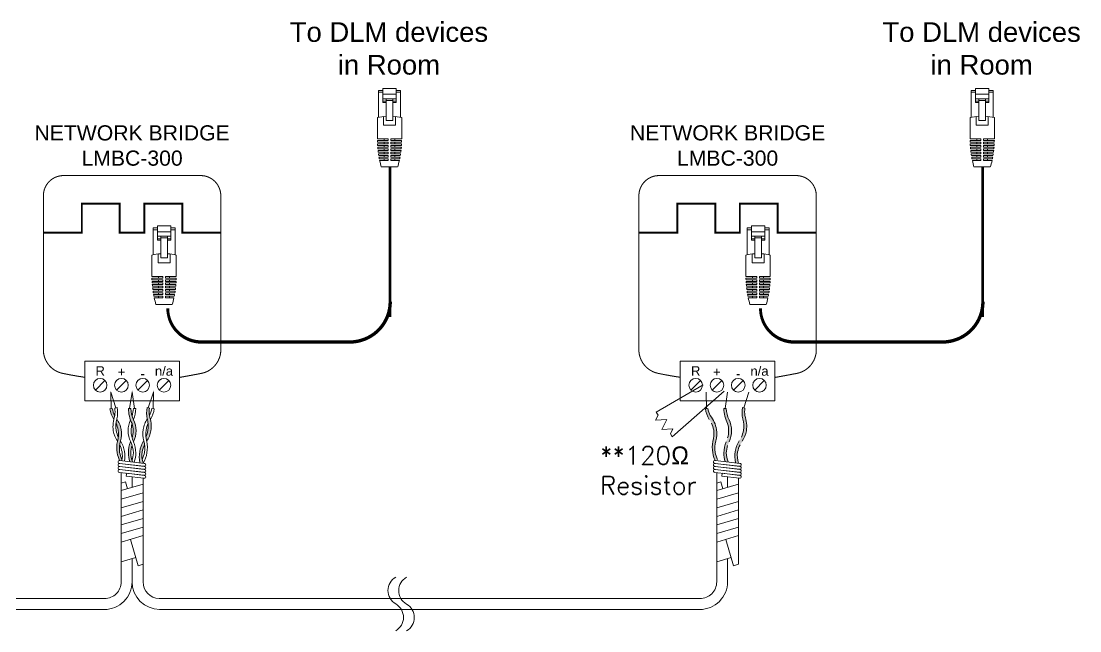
# Model space of a CAD drawing. Header units: inches. Extents: x -60 to 2005, y -577 to 104.
# Drawn here: x 1570.07 to 1584.81, y 48.66 to 57.16 of the extents above; entities that cross this region are included whole.
import ezdxf
from ezdxf.enums import TextEntityAlignment as Align

# ---------------------------------------------------------------- set-up
doc = ezdxf.new("R2010")
doc.units = ezdxf.units.IN
doc.header["$MEASUREMENT"] = 0
doc.layers.get('0').update_dxf_attribs({"lineweight": 5})
for name, color, linetype, lineweight in [('WS', 3, 'Continuous', 5), ('WS_DETAIL', 7, 'Continuous', 5), ('WS_LowVoltage', 6, 'Continuous', 5)]:
    doc.layers.add(name, color=color, linetype=linetype, lineweight=lineweight)
doc.styles.add('ARIAL', font='arial.ttf')

# ---------------------------------------------------------------- blocks, each defined once
blk = doc.blocks.new('LMBC-300')
for p, q in [((-5.441804670540195, -23.34626507107686), (-4.014241820418807, -21.91870222095548)), ((-2.286154039317063, -23.34626507107686), (-0.8585911891956757, -21.91870222095548)), ((0.869496591906068, -23.34626507107686), (2.297059442027455, -21.91870222095548)), ((4.025147223129155, -23.34626507107686), (5.452710073250543, -21.91870222095548))]:
    blk.add_line(p, q)
blk.add_lwpolyline([(-7.012182767361174, -19.0830582706808), (7.023088170071558, -19.0830582706808), (7.023088170071558, -24.94497117264706), (-7.012182767361174, -24.94497117264706)], close=True)
for centre in [(-4.728023245479482, -22.63248364601619), (-1.572372614256352, -22.63248364601619), (1.58327801696678, -22.63248364601619), (4.738928648189868, -22.63248364601619)]:
    blk.add_circle(centre, 1.009439371890818)
at = {"layer": 'WS_DETAIL', "linetype": 'Continuous'}
for points, const_width in [([(0.005452701355210365, 8.487853388231976), (-10.1755036080588, 8.487853388231976, 0.414213562373095), (-13.15250083133648, 5.510856164954291), (-13.15250083133648, -17.61008111877814, 0.3299559090485597), (-10.37569965186718, -20.85873059809533, 0.01578816091769732), (-7.012182767361174, -21.45944105646987, 0.02314275551599724)], 0.1543675703108998), ([(0.005452701355224576, 8.487853388231976), (10.18640901076923, 8.487853388231976, -0.414213562373095), (13.16340623404692, 5.510856164954291), (13.16340623404692, -17.61008111877814, -0.3299559090485597), (10.38660505457761, -20.85873059809533, -0.00309082327425322), (7.023088170071558, -21.48299629802463, -0.02314275551599734)], 0.1543675703108999)]:
    blk.add_lwpolyline(points, format="xyb", dxfattribs=dict(at, const_width=const_width))
at = {"layer": 'WS_DETAIL', "const_width": 0.2835103138874536}
blk.add_lwpolyline([(-13.15250083133648, 3.907985046680551e-14), (-7.447004222338545, -7.460698725481052e-14), (-7.447004222338545, 4.304228702038628), (-1.822486295127201, 4.304228702038628), (-1.822486295127201, -1.77635683940025e-14), (1.822486295127149, 3.907985046680551e-14), (1.822486295127149, 4.304228702038628), (7.447004222338496, 4.304228702038628), (7.447004222338496, -1.77635683940025e-14), (13.1634062340469, -1.77635683940025e-14)], dxfattribs=at)
at = {"insert": (0.005452701355210365, 15.95343288972303), "char_height": 2.2491, "width": 28.83122210504775, "attachment_point": 2, "style": 'ARIAL'}
blk.add_mtext('NETWORK BRIDGE\\PLMBC-300', dxfattribs=at)
at = {"layer": 'WS_DETAIL', "style": 'ARIAL'}
for s, p in [('R', (-4.728023245479501, -20.50179237657888)), ('+', (-1.572372614256369, -20.66700011811405)), ('n/a', (4.738928648189849, -20.50179237657888)), ('-', (1.583278016966762, -20.91237581008488))]:
    blk.add_text(s, height=1.385175861430111, dxfattribs=at).set_placement(p, align=Align.MIDDLE)
blk = doc.blocks.new('A$C756910A1')
at = {"layer": 'WS_DETAIL'}
for p, q in [((0.1502355164945186, 6.597127019628033), (0.1502355164945186, 10.17284573411285)), ((0.1502355164945186, 10.17284573411285), (0.725468666911155, 10.17284573411285)), ((0.725468666911155, 9.924815362676668), (0.1502355164945186, 9.924815362676668)), ((0.725468666911155, 10.42537585766053), (0.725468666911155, 8.556956961277706)), ((0.725468666911155, 10.42537585766053), (2.506894660563006, 10.42537585766053)), ((2.506894660563006, 10.42537585766053), (2.506894660563177, 8.556956961277706)), ((3.082127810979699, 10.17284573411285), (2.506894660563063, 10.17284573411285)), ((3.082127810979699, 9.924815362676668), (2.506894660563063, 9.924815362676668)), ((3.082127810979927, 6.597127019628033), (3.082127810979699, 10.17284573411285)), ((2.506894660563063, 9.659063592378288), (0.7254686669112118, 9.659063592378288)), ((2.50689466056312, 9.057957948058288), (0.7254686669112118, 9.057957948058288)), ((0.7254686669112118, 8.735258730937062), (1.168555581693539, 8.735258730937062)), ((0.725468666911155, 8.556956961277706), (1.168555581693596, 8.556956961277706)), ((1.168555581693596, 6.169918262987323), (1.168555581693539, 9.057957948058288)), ((1.168555581693596, 8.848221287137449), (2.063807745780679, 8.848221287137449)), ((2.063807745780906, 6.169918262987323), (2.063807745780679, 9.057957948058288)), ((2.063807745780679, 8.735258730937062), (2.50689466056312, 8.735258730937062)), ((2.506894660563177, 8.556956961277706), (2.063807745780736, 8.556956961277706)), ((-6.402811436601041e-08, 6.564808555890693), (-6.402811436601041e-08, 3.726134365787232)), ((0.8080907998544546, 6.700560145413647), (0.8080907998544546, 5.545980966034392)), ((1.168555581693539, 6.169918262987323), (2.063807745780906, 6.169918262987323)), ((2.42427252761965, 6.700560145413647), (2.424272527619593, 5.545980966034392)), ((3.232363391502219, 6.564808555890693), (3.232363391502219, 3.726134365787232)), ((0.8080907998544546, 5.545980966034392), (2.424272527619593, 5.545980966034392)), ((-6.402811436601041e-08, 3.726134365787232), (1.427763863659294, 3.726134365787232)), ((0.001803363048139772, 3.50558276794095), (1.427763863659294, 3.50558276794095)), ((0.007215091914673621, 3.285031170094669), (1.427763863659294, 3.285031170094669)), ((0.01623947130153169, 3.064479572248388), (1.427763863659294, 3.064479572248388)), ((0.02888376853442765, 2.843927974402106), (1.427763863659294, 2.843927974402106)), ((0.8902139495456538, 3.726134365787232), (0.8902139495456538, 3.50558276794095)), ((0.8902139495456538, 3.285031170094669), (0.8902139495456538, 3.064479572248388)), ((0.8902139495456538, 2.843927974402106), (0.8902139495456538, 2.623376376555825)), ((1.427763863659294, 3.50558276794095), (1.427763863659237, 3.726134365787232)), ((1.427763863659294, 3.064479572248388), (1.427763863659294, 3.285031170094669)), ((1.427763863659294, 2.623376376555825), (1.427763863659294, 2.843927974402106)), ((1.804599463815038, 3.726134365787232), (3.232363391502219, 3.726134365787232)), ((1.804599463814753, 3.50558276794095), (1.804599463814753, 3.726134365787232)), ((1.804599463814981, 3.50558276794095), (3.230559964426021, 3.50558276794095)), ((1.804599463814981, 3.285031170094669), (3.225148235559374, 3.285031170094669)), ((1.804599463814753, 3.064479572248388), (1.804599463814753, 3.285031170094669)), ((1.804599463814981, 3.064479572248388), (3.216123856172572, 3.064479572248388)), ((1.804599463814981, 2.843927974402106), (3.203479558939677, 2.843927974402106)), ((1.804599463814753, 2.623376376555825), (1.804599463814753, 2.843927974402106)), ((2.34214937792845, 3.726134365787232), (2.34214937792845, 3.50558276794095)), ((2.34214937792845, 3.285031170094669), (2.34214937792845, 3.064479572248388)), ((2.34214937792845, 2.843927974402106), (2.34214937792845, 2.623376376555825)), ((0.04515819889135742, 2.623376376555825), (1.427763863659294, 2.623376376555825)), ((0.06507596708863161, 2.402824778709544), (1.427763863659294, 2.402824778709544)), ((0.08865332129224157, 2.182273180863262), (1.427763863659294, 2.182273180863433)), ((0.1159096201752448, 1.961721583016981), (1.427763863659294, 1.961721583017152)), ((0.1468674136732773, 1.74116998517087), (1.427763863659294, 1.74116998517087)), ((0.1815525382387762, 1.520618387324589), (1.427763863659294, 1.520618387324589)), ((0.8902139495457106, 2.402824778709544), (0.8902139495457106, 2.182273180863262)), ((0.8902139495457106, 1.961721583017152), (0.8902139495457106, 1.74116998517087)), ((0.8902139495457106, 1.520618387324589), (0.8902139495457106, 1.300066789478308)), ((1.427763863659294, 2.182273180863262), (1.427763863659294, 2.402824778709544)), ((1.427763863659237, 1.74116998517087), (1.427763863659294, 1.961721583017152)), ((1.427763863659294, 1.300066789478308), (1.427763863659237, 1.520618387324589)), ((1.804599463814924, 2.623376376555825), (3.187205128582747, 2.623376376555825)), ((1.804599463814867, 2.402824778709544), (3.167287360385473, 2.402824778709544)), ((1.804599463814753, 2.182273180863262), (1.804599463814753, 2.402824778709544)), ((1.804599463814867, 2.182273180863433), (3.143710006181806, 2.182273180863433)), ((1.804599463814867, 1.961721583017152), (3.116453707298803, 1.961721583017152)), ((1.804599463814753, 1.74116998517087), (1.804599463814753, 1.961721583017152)), ((1.80459946381481, 1.74116998517087), (3.085495913800827, 1.74116998517087)), ((1.80459946381481, 1.520618387324589), (3.050810789235328, 1.520618387324589)), ((1.804599463814753, 1.300066789478308), (1.804599463814753, 1.520618387324589)), ((2.34214937792845, 2.402824778709544), (2.34214937792845, 2.182273180863433)), ((2.34214937792845, 1.961721583017152), (2.34214937792845, 1.74116998517087)), ((2.34214937792845, 1.520618387324589), (2.342149377928394, 1.300066789478308)), ((0.2199942275513251, 1.300066789478308), (1.427763863659237, 1.300066789478308)), ((0.2622252398203102, 1.079515191632026), (1.427763863659294, 1.079515191632026)), ((0.3082820030148525, 0.8589635937857452), (1.427763863659294, 0.8589635937857452)), ((0.8902139495457106, 1.079515191632026), (0.8902139495457106, 0.8589635937857452)), ((1.427763863659294, 0.8589635937857452), (1.427763863659294, 1.079515191632026)), ((1.804599463814753, 1.300066789478308), (3.012369099922722, 1.300066789478308)), ((1.804599463814753, 1.079515191632026), (2.970138087653794, 1.079515191632026)), ((1.804599463814753, 0.8589635937857452), (1.804599463814753, 1.079515191632026)), ((1.804599463814753, 0.8589635937857452), (2.924081324459308, 0.8589635937857452)), ((2.34214937792845, 1.079515191632026), (2.342149377928394, 0.8589635937857452)), ((2.691792117421215, -1.891327769953932e-07), (0.524929496546207, -1.891327769953932e-07))]:
    blk.add_line(p, q, dxfattribs=at)
for centre, radius, start, end in [((1.61618166373708, -0.5828206012761257), 7.328072457716479, 93.50202068223433, 102.7411415662108), ((1.61618166373708, -0.5828206012761257), 7.328072457716479, 77.25885843378917, 86.49797931776406), ((13.48717119514313, 3.726134365787232), 13.48717125917128, 180.9369821694481, 181.8742150375743), ((13.48717119514313, 3.726134365787232), 13.48717125917128, 182.8119499073921, 183.7504392946456), ((-10.25480786766903, 3.726134365787232), 13.48717125917128, 356.2495607053528, 357.1880500926079), ((-10.25480786766903, 3.726134365787232), 13.48717125917128, 358.1257849624257, 359.0630178305502), ((13.48717119514313, 3.726134365787232), 13.48717125917128, 184.6899375443662, 185.6307014597895), ((13.48717119514313, 3.726134365787232), 13.48717125917128, 186.5729909480418, 187.5170696871769), ((13.48717119514313, 3.726134365787232), 13.48717125917128, 188.4632058194769, 189.4116726762505), ((-10.25480786766903, 3.726134365787232), 13.48717125917128, 350.5883273237479, 351.5367941805232), ((-10.25480786766903, 3.726134365787232), 13.48717125917128, 352.4829303128231, 353.4270090519582), ((-10.25480786766903, 3.726134365787232), 13.48717125917128, 354.3692985402105, 355.3100624556338), ((13.48717119514313, 3.726134365787232), 13.48717125917128, 190.3627495398733, 191.316722449262), ((13.48717119514313, 3.726134365787232), 13.48717125917128, 192.2738850556991, 196.037861357714), ((-10.25480786766903, 3.726134365787232), 13.48717125917128, 343.9621386422843, 347.7261149443008), ((-10.25480786766903, 3.726134365787232), 13.48717125917128, 348.683277550738, 349.6372504601267)]:
    blk.add_arc(centre, radius, start, end, dxfattribs=at)
blk = doc.blocks.new('A$C043B1A8A')
at = {"layer": 'WS_DETAIL'}
for p, q in [((0.1226484107611068, 0.177529320218909), (0.2473265716947601, 0.1319285155044518)), ((0.1226484107611068, 0.177529320218909), (0.1454960359122044, 0.04675446319601662)), ((0.2681444020887866, 0.2242838015813788), (0.2359027591192167, 0.197315944015898)), ((0.2359027591192167, 0.197315944015898), (0.2473265716947601, 0.1319285155044518)), ((4.458453162214937e-08, -1.816643901975112e-08), (0.03224168755409451, 0.02696783939902403)), ((0.02081787497854748, 0.09235526791047022), (0.1454960359122044, 0.04675446319601662)), ((0.03224168755409451, 0.02696783939902403), (0.02081787497854748, 0.09235526791047022))]:
    blk.add_line(p, q, dxfattribs=at)

msp = doc.modelspace()

# ---------------------------------------------------------------- hatches: boundary and pattern name
at = {"layer": 'WS_DETAIL'}
h = msp.add_hatch(color=256, dxfattribs=at)
h.paths.add_polyline_path([(1571.752133285284, 51.15623741516248, 0.1206055747640039), (1571.766462340353, 50.9988387839235), (1571.722978034612, 51.004100098062, 0.0008002133858251983), (1571.722655474479, 51.005214564418, -0.09474649691597763), (1571.718926347811, 51.16177071347181, -0.09474649691598583), (1571.773218613282, 51.30865871196835, 0.002013710130229451), (1571.774890044424, 51.31105254828657, 0.002013710130230078), (1571.77569494451, 51.30824607893317, -0.03493843387434526), (1571.786837321538, 51.25684828535935, 0.07097321835170756)])
h.paths.add_polyline_path([(1571.83415897551, 51.45634481062604, 0.1095463462446783), (1571.82519662083, 51.61303358702094, 0.001993342258613019), (1571.824399748754, 51.6158116378287, -0.09474649691598114), (1571.820670622086, 51.77236778688251), (1571.853877559559, 51.76683448857312, 0.07097321835173916), (1571.854082579136, 51.66040669473571, -0.1138984644524081), (1571.874984182919, 51.44954207395875, -0.1095257340793441), (1571.815715251834, 51.30424981161963, -0.04068475077842066), (1571.804364811503, 51.36203586620917, 0.06853558686225864)])
h.paths.add_polyline_path([(1571.591371263259, 51.29561552880443, 0.002013710130245552), (1571.592626500525, 51.29825153217837, 0.002013710130232767), (1571.593881737791, 51.29561552880443, -0.03493843387434263), (1571.613320550311, 51.24674817448789, 0.07097321835175494), (1571.595625361843, 51.14180153262058, 0.08537272357000193), (1571.620459236385, 51.01650419635416), (1571.579714039716, 51.02143409636432, -0.07335019469959114), (1571.561960571832, 51.14180153262058, -0.09474649691597366)])
h.paths.add_polyline_path([(1571.627208455697, 51.45130948219764, 0.06853558686202993), (1571.613320550311, 51.54923289762934, -0.1124683699391492), (1571.561960571832, 51.7608174317746), (1571.595625361843, 51.7608174317746, 0.1080279309100332), (1571.634014600097, 51.60436743221686, -0.1095257340793147), (1571.66859655527, 51.45130948219764, -0.1095257340793453), (1571.634014600097, 51.29825153217837, -0.04068475077843094), (1571.613320550311, 51.35338606676595, 0.06853558686202776)])
h.paths.add_polyline_path([(1571.439598759507, 51.15042049152186, 0.06985018340257636), (1571.473537610533, 51.05130993938349, -0.01275160803130392), (1571.470282050972, 51.03467464510425), (1571.444044463359, 51.03784922012193, 0.05875657055876367), (1571.439211358716, 51.03844885770843, -0.06709021212230834), (1571.406391822034, 51.14488719321236, -0.09474649691600887), (1571.410120948702, 51.30144334226623, 0.1115640500045959), (1571.419880175457, 51.46091016946946, 0.06853558686187991), (1571.39008601145, 51.5552191138857, -0.0406847507784331), (1571.401436451782, 51.61300516847524, -0.1095257340793608), (1571.460705382867, 51.46771290613611, -0.1115640500044528), (1571.450946156112, 51.30824607893317, 0.1061749334755847)])
h.paths.add_polyline_path([(1571.304647547759, 51.75548426662306), (1571.337854485232, 51.7610175649325, 0.07097321835175929), (1571.372558521486, 51.66040669473563, 0.02811235965333236), (1571.358468600893, 51.60937903541389, -0.09419374565097273)])
h = msp.add_hatch(color=256, dxfattribs=at)
edge = h.paths.add_edge_path()
edge.add_arc((1580.371496009467, 51.1068083652282), 0.3323819451892061, 171.4477308861707, 198.9556320627995)
edge.add_line((1580.057139003818, 50.9988387839235), (1580.013654698077, 51.004100098062))
edge.add_arc((1579.665315774988, 50.90388423366917), 0.3624682397322684, 16.05033809968747, 16.23373345941289)
edge.add_arc((1580.420851471157, 51.0932440566643), 0.4169186952478743, 170.5396776864125, 192.1893473306569, ccw=False)
edge.add_arc((1580.420851471157, 51.09324405666447), 0.4169186952477581, 148.8900080421856, 170.5396776864331, ccw=False)
edge.add_arc((1579.767539930011, 51.51736121139908), 0.3624682397221132, 324.8456219134923, 325.3071296561836)
edge.add_arc((1580.414387970917, 51.40957640967503), 0.3624682397163604, 195.7722257163047, 196.233733458996)
edge.add_arc((1579.704617712801, 51.20291585383924), 0.3767762426054547, 8.229690013960976, 16.233733458928725, ccw=False)
edge.add_arc((1580.412774105918, 51.08491519280031), 0.3767762426058947, 152.8496653588826, 169.0882996301966)
edge = h.paths.add_edge_path()
edge.add_arc((1579.767060049269, 51.51448130708502), 0.3624682397251834, 350.7704315577654, 375.7768936697826)
edge.add_arc((1579.767060049265, 51.51448130708579), 0.3624682397289113, 15.7768936694919, 16.23373345859584)
edge.add_arc((1580.522595745432, 51.70384113007515), 0.4169186952478132, 170.5396776864281, 192.1893473306758, ccw=False)
edge.add_line((1580.111347285551, 51.77236778688251), (1580.144554223024, 51.7668344885731))
edge.add_arc((1580.517655514803, 51.71433912625565), 0.3767762426055642, 171.9910557426139, 188.2296900139363)
edge.add_arc((1579.698379690084, 51.50969183752181), 0.47113657583552, -7.334941386797027, 18.65665492544258, ccw=False)
edge.add_arc((1579.707836567805, 51.53927357667953), 0.4665348996986367, 322.6978759581724, 348.9108522353671, ccw=False)
edge.add_arc((1577.321191565977, 50.62803926837864), 2.828463941468268, 12.83872142338498, 13.98331637145972)
edge.add_arc((1579.768087687522, 51.51722857604625), 0.3619059736411425, 325.3586236502384, 350.3150246109923)
edge = h.paths.add_edge_path()
edge.add_arc((1579.55541981906, 51.45276928820553), 0.362468239725525, 334.3059442283738, 334.7674519710686)
edge.add_arc((1580.211186508921, 51.4527692882065), 0.3624682397277516, 205.2325480289365, 205.6940557716284)
edge.add_arc((1579.545037037323, 51.13225831156132), 0.3767762426057531, 17.690012327617808, 25.694055772584818, ccw=False)
edge.add_arc((1580.262957390229, 51.1322583115616), 0.3767762426058782, 162.3099876724343, 178.5486219437593)
edge.add_arc((1580.262957390229, 51.1513447536795), 0.3767762426054777, 181.4513780562321, 200.9700362644275)
edge.add_line((1579.91113589985, 51.01650419635416), (1579.870390703181, 51.02143409636432))
edge.add_arc((1580.269555930545, 51.14180153262055), 0.4169186952478878, 179.9999999999954, 196.7805748189121, ccw=False)
edge.add_arc((1580.269555930545, 51.14180153262043), 0.4169186952478872, 158.3503303557339, 179.9999999999786, ccw=False)
edge = h.paths.add_edge_path()
edge.add_arc((1579.555419819063, 51.44984967618461), 0.3624682397252506, 0.2307538713640177, 15.91342954197426)
edge.add_arc((1580.342688169637, 51.76774645524017), 0.4900999179905033, 180.8100736462659, 206.4780620655675, ccw=False)
edge.add_line((1579.852637235297, 51.7608174317746), (1579.886302025308, 51.7608174317746))
edge.add_arc((1580.263330543186, 51.77039665592307), 0.3771501886893234, 181.4554099650996, 206.1179472067627)
edge.add_arc((1579.596807918635, 51.44984967618458), 0.3624682397253863, 0.23075387136918835, 25.232548029840927, ccw=False)
edge.add_arc((1579.514785016605, 51.46208735907933), 0.4446188530214581, 331.0809061144833, 358.610973540737, ccw=False)
edge.add_arc((1579.505309287254, 51.1168685688466), 0.4193791264372029, 18.08870527975025, 25.69181901560228)
edge.add_arc((1579.559281087936, 51.4524890255081), 0.3586059711358526, 334.602096279103, 359.8115397379083)
edge = h.paths.add_edge_path()
edge.add_arc((1580.10023958014, 51.22174271388394), 0.3767762426058338, 190.9117003697914, 206.8942237646223)
edge.add_arc((1579.436498418086, 51.10680836522823), 0.3323819451883994, 347.46590307969456, 350.38819798355706, ccw=False)
edge.add_line((1579.760958714437, 51.03467464510425), (1579.734721126824, 51.03784922012193))
edge.add_arc((1579.729762018703, 51.01765593021798), 0.02079330927241417, 76.20224673576247, 89.65279640745388)
edge.add_arc((1580.10831694538, 51.21341385001986), 0.4169186952480941, 189.460322313584, 204.813258885645, ccw=False)
edge.add_arc((1580.10831694538, 51.21341385001966), 0.4169186952479755, 167.8106526693086, 189.4603223135604, ccw=False)
edge.add_arc((1579.352781249217, 51.40277367301007), 0.3624682397252853, 343.7662665410854, 369.2295684422888)
edge.add_arc((1579.350911580906, 51.39932484310873), 0.3648800680179953, 9.717031618521187, 35.19263455954891)
edge.add_arc((1580.773543190695, 51.34179515433559), 1.155899398900775, 163.9422586387199, 166.6029167372286, ccw=False)
edge.add_arc((1579.307992889913, 51.38210466913034), 0.451578026782583, 10.928025706984386, 38.225755851451595, ccw=False)
edge.add_arc((1579.393606456627, 51.4095764096771), 0.3624682397251834, -16.23373345893401, 9.229568442234608, ccw=False)
edge.add_arc((1580.103376714751, 51.20291585383907), 0.3767762426058396, 163.7662665410637, 188.008944257346)
edge = h.paths.add_edge_path()
edge.add_line((1579.595324211224, 51.75548426662306), (1579.628531148697, 51.7610175649325))
edge.add_arc((1579.998495305865, 51.83233978729459), 0.3767762426056593, 190.9117003697965, 207.1503346411223)
edge.add_arc((1580.109614737468, 51.50969183752204), 0.4711365758353291, 161.3433450745923, 167.7845268409957)
edge.add_arc((1580.006572671104, 51.82401092343042), 0.4169186952478492, 189.4603223135649, 210.9844312817618, ccw=False)

# ---------------------------------------------------------------- linework, layer by layer
at = {"layer": 'WS', "const_width": 0.03910184169342035}
for points in [[(1575.203218176277, 55.12656454461589), (1575.203218176277, 53.03576135894824)], [(1583.454517410364, 55.12656454461589), (1583.454517410364, 53.03576135894824)]]:
    msp.add_lwpolyline(points, dxfattribs=at)
at = {"layer": 'WS'}
for points in [[(1572.109990655256, 53.15685270597109, 0.03910184169342035, 0.03910184169342035, 0), (1572.109990655256, 53.15685270597109, 0.03910184169342035, 0.04690344114809157, 0.4142135623730948), (1572.579212755577, 52.68763060565004, 0.04690344114809157, 0.04690344114809157, 0), (1574.644726736049, 52.68763060565004, 0.04690344114809157, 0.04690344114809157, 0.4142135623730951), (1575.207568029826, 53.25047189942714, 0.04690344114809157, 0.04690344114809157, 0), (1575.207568029826, 53.25047189942714, 0.04690344114809157, 0.04690344114809157, 0)], [(1580.361289889343, 53.15685270597109, 0.03910184169342035, 0.03910184169342035, 0), (1580.361289889343, 53.15685270597109, 0.03910184169342035, 0.04690344114809157, 0.4142135623730948), (1580.830511989665, 52.68763060565004, 0.04690344114809157, 0.04690344114809157, 0), (1582.896025970135, 52.68763060565004, 0.04690344114809157, 0.04690344114809157, 0.4142135623730951), (1583.458867263912, 53.25047189942714, 0.04690344114809157, 0.04690344114809157, 0), (1583.458867263912, 53.25047189942714, 0.04690344114809157, 0.04690344114809157, 0)]]:
    msp.add_lwpolyline(points, format="xyseb", dxfattribs=at)
at = {"layer": 'WS_DETAIL'}
for p, q in [((1578.909201416063, 51.70985905883148), (1579.561765235359, 52.09040204215694)), ((1571.320661602809, 51.75955349493313), (1571.31714455414, 51.99112559966028)), ((1571.31714455414, 51.99112559966028), (1571.388906710707, 51.7709252313503)), ((1571.613284757552, 51.99112559966028), (1571.578691726674, 51.76212487578849)), ((1571.64787778843, 51.76212487578849), (1571.613284757552, 51.99112559966028)), ((1571.909424960964, 51.99112559966028), (1571.837662804397, 51.7709252313503)), ((1571.905907912295, 51.75955349493313), (1571.909424960964, 51.99112559966028)), ((1579.133870105874, 51.36535483185699), (1579.856389290386, 52.00393690975679)), ((1579.611338266274, 51.75955349493313), (1579.607821217605, 51.99112559966028)), ((1579.611338266274, 51.75955349493313), (1579.607821217605, 51.99112559966028)), ((1579.903961421017, 51.99112559966028), (1579.869368390139, 51.76212487578849)), ((1579.903961421017, 51.99112559966028), (1579.869368390139, 51.76212487578849)), ((1580.200101624429, 51.99112559966028), (1580.128339467862, 51.7709252313503)), ((1571.337296543598, 51.76232538830095), (1571.30402666202, 51.75678160156536)), ((1571.372271769918, 51.76815333798254), (1571.405541651497, 51.77369712471815)), ((1571.595556027665, 51.76212487578849), (1571.561827425684, 51.76212487578849)), ((1571.631013487439, 51.76212487578849), (1571.66474208942, 51.76212487578849)), ((1571.854297745186, 51.76815333798254), (1571.821027863607, 51.77369712471815)), ((1571.889272971506, 51.76232538830095), (1571.922542853084, 51.75678160156536)), ((1579.627973207063, 51.76232538830095), (1579.594703325485, 51.75678160156536)), ((1579.627973207063, 51.76232538830095), (1579.594703325485, 51.75678160156536)), ((1579.88623269113, 51.76212487578849), (1579.852504089149, 51.76212487578849)), ((1579.88623269113, 51.76212487578849), (1579.852504089149, 51.76212487578849)), ((1580.144974408651, 51.76815333798254), (1580.111704527073, 51.77369712471815)), ((1571.778129567405, 50.95565340811987), (1571.436225855099, 50.99687173723197)), ((1571.443687805966, 51.03778627015305), (1571.783080604405, 50.9967219804393)), ((1571.443687805966, 50.99598019618026), (1571.783080604405, 50.95491590646662)), ((1580.06880623087, 50.95565340811987), (1579.726902518564, 50.99687173723197)), ((1579.734364469431, 51.03778627015305), (1580.07375726787, 50.9967219804393)), ((1579.734364469431, 50.99598019618026), (1580.07375726787, 50.95491590646662)), ((1571.778129567405, 50.91384733414719), (1571.436225855099, 50.95506566325929)), ((1571.778129567405, 50.87204126017451), (1571.436225855099, 50.91325958928661)), ((1571.778129567405, 50.8302351862018), (1571.436225855099, 50.87145351531393)), ((1571.443687805966, 50.95417412220758), (1571.783080604405, 50.91310983249394)), ((1571.443687805966, 50.9123680482349), (1571.783080604405, 50.87130375852126)), ((1571.533102425133, 50.81796845043471), (1571.53808399072, 50.85914065861738)), ((1571.53808399072, 50.85914065861738), (1571.783080604405, 50.82949768454858)), ((1580.06880623087, 50.91384733414719), (1579.726902518564, 50.95506566325929)), ((1580.06880623087, 50.87204126017451), (1579.726902518564, 50.91325958928661)), ((1580.06880623087, 50.8302351862018), (1579.726902518564, 50.87145351531393)), ((1579.734364469431, 50.95417412220758), (1580.07375726787, 50.91310983249394)), ((1579.734364469431, 50.9123680482349), (1580.07375726787, 50.87130375852126)), ((1579.823779088598, 50.81796845043471), (1579.828760654185, 50.85914065861738)), ((1579.823779088598, 50.81796845043471), (1579.828760654185, 50.85914065861738)), ((1579.828760654185, 50.85914065861738), (1580.07375726787, 50.82949768454858)), ((1571.520157944306, 50.73729705962307), (1571.461223505561, 50.71995343659347)), ((1571.765513306068, 50.70644842876231), (1571.461223505561, 50.61689997960099)), ((1571.520157944306, 50.73729705962307), (1571.548068062037, 50.64245717980134)), ((1571.778129567405, 50.78842911222912), (1571.533102425133, 50.81796845043471)), ((1571.613368405815, 50.80829195530131), (1571.613368405815, 50.66167420418162)), ((1571.613368405815, 50.80829195530131), (1571.613368405815, 50.66167420418162)), ((1579.810834607771, 50.73729705962307), (1579.751900169027, 50.71995343659347)), ((1579.810834607771, 50.73729705962307), (1579.751900169026, 50.71995343659347)), ((1580.056189969533, 50.70644842876231), (1579.751900169027, 50.61689997960099)), ((1579.810834607771, 50.73729705962307), (1579.838744725502, 50.64245717980134)), ((1579.810834607771, 50.73729705962307), (1579.838744725502, 50.64245717980134)), ((1580.06880623087, 50.78842911222912), (1579.823779088598, 50.81796845043471)), ((1579.90404506928, 50.80829195530131), (1579.90404506928, 50.66167420418162)), ((1579.90404506928, 50.80829195530131), (1579.90404506928, 50.66167420418162)), ((1579.90404506928, 50.80829195530131), (1579.90404506928, 50.66167420418162)), ((1579.90404506928, 50.80829195530131), (1579.90404506928, 50.66167420418162)), ((1580.056189969533, 50.78995007030363), (1580.056189969533, 49.5915022617589)), ((1571.765513306068, 50.58704256968014), (1571.461223505561, 50.49749412051887)), ((1580.056189969533, 50.58704256968014), (1579.751900169027, 50.49749412051887)), ((1571.765513306068, 50.46763671059799), (1571.461223505561, 50.37808826143663)), ((1580.056189969533, 50.46763671059799), (1579.751900169027, 50.37808826143663)), ((1571.765513306068, 50.34823085151589), (1571.461223505561, 50.25868240235445)), ((1580.056189969533, 50.34823085151589), (1579.751900169027, 50.25868240235445)), ((1571.765513306068, 50.22882499243372), (1571.461223505561, 50.13927654327239)), ((1580.056189969533, 50.22882499243372), (1579.751900169027, 50.13927654327239)), ((1571.765513306068, 50.10941913335162), (1571.461223505561, 50.01987068419021)), ((1571.765513306068, 49.99001327426947), (1571.461223505561, 49.90046482510812)), ((1580.056189969533, 50.10941913335162), (1579.751900169027, 50.01987068419021)), ((1580.056189969533, 49.99001327426947), (1579.751900169027, 49.90046482510812)), ((1571.589768136333, 49.93829380364889), (1571.697697453806, 49.57154495662252)), ((1579.880444799798, 49.93829380364889), (1579.988374117271, 49.57154495662252)), ((1571.66432100901, 49.68495967037677), (1571.461223505561, 49.6251907710182)), ((1579.954997672475, 49.68495967037677), (1579.751900169027, 49.6251907710182)), ((1571.765513306068, 49.59150226175888), (1571.697697453806, 49.57154495662252)), ((1580.056189969533, 49.59150226175888), (1579.988374117271, 49.57154495662252))]:
    msp.add_line(p, q, dxfattribs=at)
at = {"layer": 'WS_DETAIL', "const_width": 0.007698495560796379}
for points in [[(1571.388906710707, 51.7709252313503), (1571.31714455414, 51.99112559966028), (1571.320661602809, 51.75955349493313)], [(1571.64787778843, 51.76212487578849), (1571.613284757552, 51.99112559966028), (1571.578691726674, 51.76212487578849)], [(1571.905907912295, 51.75955349493313), (1571.909424960964, 51.99112559966028), (1571.837662804397, 51.7709252313503)]]:
    msp.add_lwpolyline(points, dxfattribs=at)
at = {"layer": 'WS_DETAIL'}
for points in [[(1575.283742575617, 48.66412173967353, 0.5773502691867318), (1575.283742575615, 49.03779591763373, -0.5773502691905019), (1575.283742575615, 49.41147009559677, -0.5773502691905019)], [(1575.433545508015, 48.66363277658351, 0.5773502691867318), (1575.433545508014, 49.03730695454371, -0.5773502691905019), (1575.433545508014, 49.41098113250675, -0.5773502691905019)]]:
    msp.add_lwpolyline(points, format="xyb", dxfattribs=at)
for centre, radius, start, end in [((1571.716054647758, 51.82543815138422), 0.4177089690968243, 189.4603223135827, 211.1099919578259), ((1571.707961971786, 51.83378280269892), 0.3774904260060964, 190.9117003698039, 207.1503346411247), ((1570.998463260648, 51.71555847014415), 0.3774904260060921, 351.7703099860415, 8.008944257354997), ((1570.993513665759, 51.7050405748993), 0.4177089690968249, 347.8106526693294, 9.460322313582653), ((1572.052807256815, 51.76906703329229), 0.4910289076305218, 180.8100736462769, 206.4780620655521), ((1571.973299207134, 51.77172225745883), 0.3778650809087042, 181.4554099650869, 206.1179472067475), ((1571.253644168243, 51.77168618612509), 0.3774904260060964, 342.308020147231, 358.5486219437798), ((1571.247033120323, 51.76212487578849), 0.4177089690968243, 338.3503303557611, 0), ((1572.233055849345, 51.7050405748993), 0.4177089690968249, 170.5396776864173, 192.1893473306706), ((1572.228106254457, 51.71555847014415), 0.3774904260060921, 171.991055742645, 188.2296900139586), ((1571.518607543318, 51.83378280269892), 0.3774904260060964, 332.8496653588753, 349.088299630196), ((1571.510514867347, 51.82543815138422), 0.4177089690968243, 328.8900080421741, 350.5396776864173), ((1580.006731311223, 51.82543815138422), 0.4177089690968243, 189.4603223135827, 211.1099919578259), ((1580.006731311223, 51.82543815138422), 0.4177089690968243, 189.4603223135827, 211.1099919578259), ((1579.998638635251, 51.83378280269892), 0.3774904260060964, 190.9117003698039, 207.1503346411247), ((1579.998638635251, 51.83378280269892), 0.3774904260060964, 190.9117003698039, 207.1503346411247), ((1580.343483920281, 51.76906703329229), 0.4910289076305218, 180.8100736462769, 206.4780620655521), ((1580.343483920281, 51.76906703329229), 0.4910289076305218, 180.8100736462769, 206.4780620655521), ((1580.263975870599, 51.77172225745883), 0.3778650809087042, 181.4554099650869, 206.1179472067475), ((1580.263975870599, 51.77172225745883), 0.3778650809087042, 181.4554099650869, 206.1179472067475), ((1580.52373251281, 51.7050405748993), 0.4177089690968249, 170.5396776864173, 192.1893473306706), ((1580.518782917922, 51.71555847014415), 0.3774904260060921, 171.991055742645, 188.2296900139586), ((1571.819292031461, 51.51052327028407), 0.4720296202572692, 161.3433450745488, 187.3349413867868), ((1571.75048148792, 51.51532181833787), 0.3631553021529988, 164.2231063301703, 189.2295684422395), ((1571.102407339617, 51.40733270937093), 0.3631553021529944, 9.691076184921567, 35.15437808609867), ((1571.921056333289, 51.45056767748969), 0.3631553021529944, 155.3355895634206, 179.7692461286572), ((1571.305513181815, 51.45056767748969), 0.3631553021529981, 0.2307538713427556, 25.23254802981748), ((1572.124162175487, 51.40733270937093), 0.3631553021529944, 144.8456219139013, 170.3089238150785), ((1571.476088027184, 51.51532181833787), 0.3631553021529988, 350.7704315577605, 15.77689366982969), ((1571.407277483643, 51.51052327028407), 0.4720296202572692, 352.6650586132131, 18.65665492545122), ((1579.309912566855, 51.38339426742897), 0.4492720493104496, 10.9149621444889, 38.24804064848698), ((1579.309912566855, 51.38339426742897), 0.4492720493104496, 10.9149621444889, 38.24804064848698), ((1579.59618984528, 51.45056767748969), 0.3631553021529981, 0.2307538713427556, 25.23254802981748), ((1579.59618984528, 51.45056767748969), 0.3631553021529981, 0.2307538713427556, 25.23254802981748), ((1579.766764690649, 51.51532181833787), 0.3631553021529988, 350.7704315577605, 15.77689366982969), ((1579.697954147108, 51.51052327028407), 0.4720296202572692, 352.6650586132131, 18.65665492545122), ((1571.709098105535, 51.51139155021428), 0.3631553021529981, 189.6910761849216, 214.6928703434059), ((1571.06150474759, 51.40051707804383), 0.3631553021529953, 9.691076184921567, 25.37375185554372), ((1571.750000697562, 51.5182071815413), 0.3631553021529988, 189.6910761849216, 205.3737518555234), ((1571.061023957233, 51.40340244124735), 0.3631553021529953, 343.7662665410654, 9.229568442239492), ((1571.10192654926, 51.41021807257445), 0.3631553021529944, 343.7662665410654, 9.229568442239492), ((1571.921056333289, 51.45349282367133), 0.3631553021529944, 180.2307538713427, 205.6940557725165), ((1571.962522884447, 51.45056767748969), 0.3631553021529953, 164.0865704580209, 179.7692461286572), ((1571.962522884447, 51.45349282367133), 0.3631553021529953, 180.2307538713427, 205.6940557725165), ((1571.264046630657, 51.45056767748969), 0.3631553021529988, 0.2307538713427556, 15.91342954194733), ((1571.264046630657, 51.45349282367133), 0.3631553021529988, 344.0865704580527, 359.7692461286572), ((1571.305513181815, 51.45349282367133), 0.3631553021529981, 334.7674519701825, 359.7692461286572), ((1572.124642965844, 51.41021807257445), 0.3631553021529944, 170.7704315577605, 196.2337334589346), ((1572.165545557871, 51.40340244124735), 0.3631553021529953, 170.7704315577605, 196.2337334589346), ((1571.476568817542, 51.5182071815413), 0.3631553021529988, 334.6262481444621, 350.3089238150785), ((1572.165064767514, 51.40051707804383), 0.3631553021529953, 154.6262481444563, 170.3089238150785), ((1571.517471409569, 51.51139155021428), 0.3631553021529981, 325.3071296565941, 350.3089238150785), ((1579.352181411055, 51.40051707804383), 0.3631553021529953, 9.691076184921567, 25.37375185554372), ((1579.352181411055, 51.40051707804383), 0.3631553021529953, 9.691076184921567, 25.37375185554372), ((1579.351700620698, 51.40340244124735), 0.3631553021529953, 343.7662665410654, 9.229568442239492), ((1579.351700620698, 51.40340244124735), 0.3631553021529953, 343.7662665410654, 9.229568442239492), ((1579.392603212725, 51.41021807257445), 0.3631553021529944, 343.7662665410654, 9.229568442239492), ((1579.392603212725, 51.41021807257445), 0.3631553021529944, 343.7662665410654, 9.229568442239492), ((1579.554723294122, 51.45056767748969), 0.3631553021529988, 0.2307538713427556, 15.91342954194733), ((1579.554723294122, 51.45056767748969), 0.3631553021529988, 0.2307538713427556, 15.91342954194733), ((1579.554723294122, 51.45349282367133), 0.3631553021529988, 344.0865704580527, 359.7692461286572), ((1579.554723294122, 51.45349282367133), 0.3631553021529988, 344.0865704580496, 359.7692461286572), ((1579.59618984528, 51.45349282367133), 0.3631553021529981, 334.7674519701825, 359.7692461286572), ((1579.59618984528, 51.45349282367133), 0.3631553021529981, 334.7674519701825, 359.7692461286572), ((1579.767245481007, 51.5182071815413), 0.3631553021529988, 334.6262481444621, 350.3089238150785), ((1579.808148073034, 51.51139155021428), 0.3631553021529981, 325.3071296565941, 350.3089238150785), ((1571.817991779393, 51.21368368468583), 0.4177089690968243, 167.8106526693294, 189.4603223135827), ((1571.813042184505, 51.20316578944099), 0.3774904260060964, 163.7662665410623, 188.008944257355), ((1571.750000697562, 51.51820718154156), 0.3631553021528028, 214.6928703434582, 215.1543780861509), ((1571.095450797395, 51.09328610820094), 0.4177089690968252, 9.460322313582653, 31.10999195782598), ((1571.979536394781, 51.14193562537258), 0.4177089690968252, 158.350330355761, 180), ((1571.264046630657, 51.45349282367158), 0.3631553021528028, 334.3059442274282, 334.7674519701154), ((1571.253644168243, 51.13237431503609), 0.3774904260060964, 1.451378056220207, 25.6940557725165), ((1571.247033120323, 51.14193562537258), 0.4177089690968243, 0, 21.64966964423897), ((1572.131118717709, 51.09328610820094), 0.4177089690968252, 148.890008042174, 170.5396776864173), ((1571.476568817542, 51.51820718154156), 0.3631553021528028, 324.8456219138491, 325.307129656529), ((1571.413527330599, 51.20316578944099), 0.3774904260060964, 351.991055742645, 16.2337334589377), ((1571.408577735711, 51.21368368468583), 0.4177089690968243, 350.5396776864173, 12.18934733067056), ((1580.108668442858, 51.21368368468583), 0.4177089690968243, 167.8106526693294, 189.4603223135827), ((1580.108668442859, 51.21368368468583), 0.4177089690968243, 167.8106526693294, 189.4603223135827), ((1580.10371884797, 51.20316578944099), 0.3774904260060964, 163.7662665410623, 188.008944257355), ((1580.10371884797, 51.20316578944099), 0.3774904260060964, 163.7662665410623, 188.008944257355), ((1580.040677361027, 51.51820718154156), 0.3631553021528028, 214.6928703434582, 215.1543780861509), ((1580.040677361027, 51.51820718154156), 0.3631553021528028, 214.6928703434582, 215.1543780861509), ((1580.270213058246, 51.14193562537258), 0.4177089690968252, 158.350330355761, 180), ((1580.270213058246, 51.14193562537258), 0.4177089690968252, 158.350330355761, 180), ((1579.554723294122, 51.45349282367158), 0.3631553021528028, 334.3059442274282, 334.7674519701154), ((1579.554723294122, 51.45349282367158), 0.3631553021528028, 334.3059442274282, 334.7674519701154), ((1580.421795381174, 51.09328610820094), 0.4177089690968252, 148.890008042174, 170.5396776864173), ((1579.767245481007, 51.51820718154156), 0.3631553021528028, 324.8456219138491, 325.307129656529), ((1571.817991779393, 51.21368368468583), 0.4177089690968243, 189.4603223135827, 204.8156427126393), ((1571.809899103422, 51.22202833600056), 0.3774904260060971, 190.9117003698039, 206.8942237646177), ((1571.103543473366, 51.0849414568863), 0.3774904260060921, 10.91170036980393, 27.15033464112475), ((1571.14489981289, 51.10687612805674), 0.3330119787236606, 347.4659030797359, 8.552269113824995), ((1571.095450797395, 51.09328610820094), 0.4177089690968252, 351.2807945071371, 9.460322313582653), ((1571.972925346861, 51.13237431503609), 0.3774904260060921, 162.3099876724606, 178.5486219437798), ((1572.131118717709, 51.09328610820094), 0.4177089690968252, 170.5396776864173, 192.1893473306706), ((1572.081669702214, 51.10687612805674), 0.3330119787236606, 171.447730886175, 198.9556320627906), ((1572.123026041738, 51.0849414568863), 0.3774904260060921, 152.8496653588753, 169.0882996301961), ((1571.416670411682, 51.22202833600056), 0.3774904260060971, 333.1057762353823, 349.088299630196), ((1571.408577735711, 51.21368368468583), 0.4177089690968243, 329.0246768637859, 350.5396776864173), ((1580.108668442858, 51.21368368468583), 0.4177089690968243, 189.4603223135827, 204.8156427126393), ((1580.108668442859, 51.21368368468583), 0.4177089690968243, 189.4603223135827, 204.8156427126393), ((1580.100575766887, 51.22202833600056), 0.3774904260060971, 190.9117003698039, 206.8942237646177), ((1580.100575766887, 51.22202833600056), 0.3774904260060971, 190.9117003698039, 206.8942237646177), ((1580.263602010326, 51.13237431503609), 0.3774904260060921, 162.3099876724606, 178.5486219437798), ((1580.263602010326, 51.13237431503609), 0.3774904260060921, 162.3099876724575, 178.5486219437798), ((1580.421795381174, 51.09328610820094), 0.4177089690968252, 170.5396776864173, 192.1893473306706), ((1580.421795381174, 51.09328610820094), 0.4177089690968252, 170.5396776864173, 192.1893473306706), ((1580.372346365679, 51.10687612805674), 0.3330119787236606, 171.447730886175, 198.9556320627906), ((1580.413702705203, 51.0849414568863), 0.3774904260060921, 152.8496653588753, 169.0882996301961), ((1571.438719297803, 51.01755470365197), 0.02083272321257836, 76.20224673765829, 263.1258599084476), ((1571.438719297803, 50.97574862967929), 0.02083272321257836, 76.20224673765829, 263.1258599084476), ((1571.979536394781, 51.14193562537258), 0.4177089690968252, 180, 196.7805748189241), ((1571.972925346861, 51.1514969357091), 0.3774904260060921, 181.4513780562202, 200.9700362643989), ((1571.253644168243, 51.1514969357091), 0.3774904260060971, 342.3099876724451, 358.5486219437798), ((1571.247033120323, 51.14193562537258), 0.4177089690968243, 342.0912008105964, 0), ((1571.374150895549, 50.90356735163925), 0.3631553021528033, 16.05033809926831, 16.23373345898824), ((1572.022225043851, 50.79557824267255), 0.3631553021529939, 144.8456219139013, 145.0169450766726), ((1571.783080604404, 50.9758892572269), 0.02083272321257836, 256.251719819204, 89.99999999773321), ((1579.729395961268, 51.01755470365197), 0.02083272321257836, 76.20224673765829, 263.1258599084476), ((1579.729395961268, 51.01755470365197), 0.02083272321257836, 76.20224673765829, 263.1258599084476), ((1579.729395961268, 50.97574862967929), 0.02083272321257836, 76.20224673765829, 263.1258599084476), ((1579.729395961268, 50.97574862967929), 0.02083272321257836, 76.20224673765829, 263.1258599084476), ((1580.270213058246, 51.14193562537258), 0.4177089690968252, 180, 196.7805748189241), ((1580.270213058246, 51.14193562537258), 0.4177089690968252, 180, 196.7805748189241), ((1580.263602010326, 51.1514969357091), 0.3774904260060921, 181.4513780562202, 200.9700362643989), ((1580.263602010326, 51.1514969357091), 0.3774904260060921, 181.4513780562202, 200.9700362643989), ((1579.664827559014, 50.90356735163925), 0.3631553021528033, 16.05033809926831, 16.23373345898824), ((1579.664827559014, 50.90356735163925), 0.3631553021528033, 16.05033809926831, 16.23373345898824), ((1580.312901707316, 50.79557824267255), 0.3631553021529939, 144.8456219139013, 145.0169450766726), ((1580.312901707316, 50.79557824267255), 0.3631553021529939, 144.8456219139013, 145.0169450766726), ((1580.073757267869, 50.9758892572269), 0.02083272321257836, 256.251719819204, 89.99999999773321), ((1571.438719297803, 50.93394255570661), 0.02083272321257836, 76.20224673765829, 263.1258599084476), ((1571.438719297803, 50.89213648173393), 0.02083272321257836, 76.20224673765829, 263.1258599084476), ((1571.783080604404, 50.93408318325419), 0.02083272321257836, 256.251719819204, 89.99999999773321), ((1571.783080604404, 50.89227710928154), 0.02083272321257836, 256.251719819204, 89.99999999773321), ((1571.783080604404, 50.85047103530883), 0.02083272321257836, 256.251719819204, 89.99999999773321), ((1579.729395961268, 50.93394255570661), 0.02083272321257836, 76.20224673765829, 263.1258599084476), ((1579.729395961268, 50.93394255570661), 0.02083272321257836, 76.20224673765829, 263.1258599084476), ((1579.729395961268, 50.89213648173393), 0.02083272321257836, 76.20224673765829, 263.1258599084476), ((1579.729395961268, 50.89213648173393), 0.02083272321257836, 76.20224673765829, 263.1258599084476), ((1580.073757267869, 50.93408318325419), 0.02083272321257836, 256.251719819204, 89.99999999773321), ((1580.073757267869, 50.89227710928154), 0.02083272321257836, 256.251719819204, 89.99999999773321), ((1580.073757267869, 50.85047103530883), 0.02083272321257836, 256.251719819204, 89.99999999773321), ((1571.783080604404, 50.80866496133615), 0.02083272321257836, 256.251719819204, 89.99999999773321), ((1580.073757267869, 50.80866496133615), 0.02083272321257836, 256.251719819204, 89.99999999773321)]:
    msp.add_arc(centre, radius, start, end, dxfattribs=at)
at = {"layer": 'WS_LowVoltage'}
for p, q in [((1571.461223505561, 50.86866005731329), (1571.461223505561, 49.34535395994533)), ((1579.751900169027, 50.86866005731329), (1579.751900169027, 49.34535395994533)), ((1571.765513306068, 50.78995007030363), (1571.765513306068, 49.34535395994533)), ((1571.613368405815, 49.66996499559889), (1571.613368405815, 49.34798974794012)), ((1579.90404506928, 49.66996499559889), (1579.90404506928, 49.34798974794012)), ((1571.249730856771, 49.11410562432911), (1565.294035975612, 49.11410562432911)), ((1575.835300798109, 49.11410562432911), (1571.989996708745, 49.11410562432911)), ((1575.206639259758, 49.11359770263019), (1571.989996708745, 49.11410562432911)), ((1579.519729136654, 49.11318292757301), (1575.35615813748, 49.11358332391265)), ((1571.226416685194, 48.9610380273196), (1568.661745717777, 48.96103802731972)), ((1575.8707045939, 48.96161679117949), (1571.994078994003, 48.96161679117969)), ((1575.361416467524, 48.96103802731966), (1572.551677605128, 48.96103802731972)), ((1579.51709334866, 48.96103802731966), (1575.510928436918, 48.96103802731966))]:
    msp.add_line(p, q, dxfattribs=at)
for centre, radius, start, end in [((1571.226416685194, 49.34798974794012), 0.3869517206205029, 269.999999999987, 359.9999999999935), ((1571.229052473189, 49.34535395994533), 0.2321710323723017, 269.999999999987, 359.9999999999935), ((1572.000320126435, 49.34798974794012), 0.3869517206205029, 180, 270), ((1571.996252699366, 49.3447609556242), 0.230740155312197, 179.8527491576353, 268.4463658336974), ((1579.517093348659, 49.34798974794012), 0.3869517206205029, 269.999999999987, 359.9999999999935), ((1579.519729136654, 49.34535395994533), 0.2321710323723017, 269.999999999987, 359.9999999999935)]:
    msp.add_arc(centre, radius, start, end, dxfattribs=at)

# ---------------------------------------------------------------- block references
at = {"xscale": 0.09384442006420883, "yscale": 0.09384442006420883, "zscale": 0.09384442006420883}
for p in [(1571.612773051956, 54.20978815447842), (1579.903449715421, 54.20978815447842)]:
    msp.add_blockref('LMBC-300', p, dxfattribs=at)
at = {"layer": 'WS_DETAIL', "xscale": 0.1048243773022459, "yscale": 0.1048243773022459, "zscale": 0.1048243773022459}
for p in [(1575.027647674003, 55.12656456444162), (1583.278946908089, 55.12656456444162), (1571.889529531727, 53.21164569634425), (1580.159393919646, 53.21164569634425)]:
    msp.add_blockref('A$C756910A1', p, dxfattribs=at)
at = {"layer": 'WS_DETAIL', "xscale": -1.17653251452109, "yscale": 1.17653251452109, "zscale": 1.17653251452109, "rotation": 343.0205052092597}
msp.add_blockref('A$C043B1A8A', (1579.133870105874, 51.36535483185699), dxfattribs=at)

# ---------------------------------------------------------------- texts
at = {"layer": 'WS_DETAIL', "char_height": 0.2737128918539424, "attachment_point": 2, "style": 'ARIAL'}
for insert in [(1575.189061782135, 57.14313499836157), (1583.440361016221, 57.14313499836157)]:
    msp.add_mtext_dynamic_manual_height_columns('To DLM devices\\Pin Room', width=2.750508363171248, gutter_width=0.3125, heights=[0], dxfattribs=dict(at, insert=insert))
at = {"layer": 'WS_DETAIL', "insert": (1578.12785418114, 51.23323907729292), "char_height": 0.2506170515826712, "width": 11.54569176005791, "attachment_point": 1, "style": 'ARIAL'}
msp.add_mtext('{\\Fromans|c0;**120Ω \\PResistor}', dxfattribs=at)

doc.saveas('drawing.dxf')
